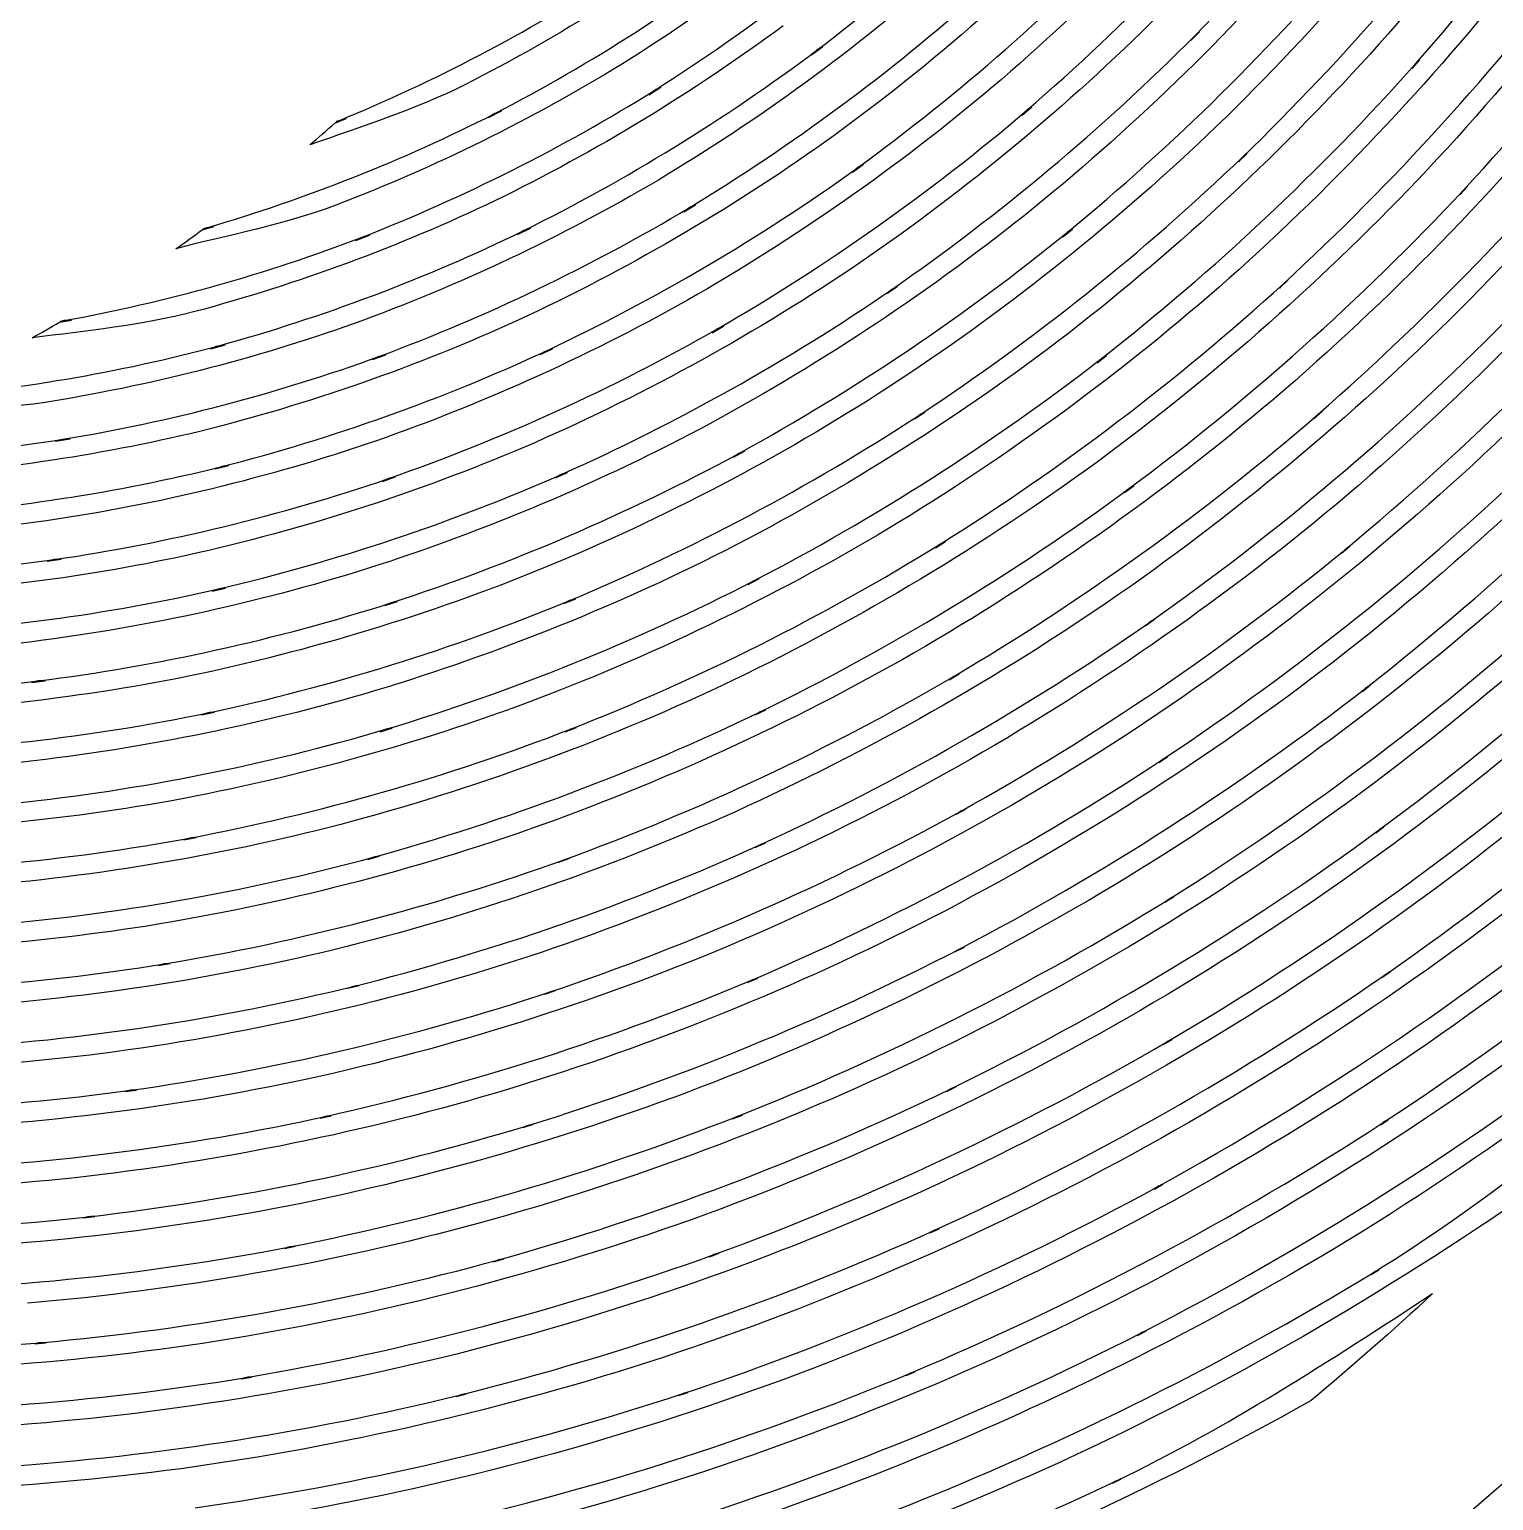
# Model space of a CAD drawing. Extents: x 1 to 151, y 102 to 252.
# Drawn here: x 93.34 to 125.44, y 120.5 to 152.77 of the extents above; entities that cross this region are included whole.
import ezdxf

# ---------------------------------------------------------------- set-up
doc = ezdxf.new("R2010")
doc.units = 0
doc.layers.add('Ebene_1', color=7, linetype='CONTINUOUS')

msp = doc.modelspace()

# ---------------------------------------------------------------- linework, layer by layer
at = {"layer": 'Ebene_1', "color": 7}
for p, q in [((118.81528, 152.53308), (119.00412, 152.72386)), ((118.90097, 152.63736), (118.90098, 152.63739)), ((110.49113, 152.20813), (110.72999, 152.38883)), ((110.60319, 152.31093), (110.60319, 152.31089)), ((123.6565, 151.91227), (123.82247, 152.09956)), ((123.73057, 152.01306), (123.7306, 152.01309)), ((106.92136, 151.33565), (107.18466, 151.50123)), ((107.04545, 151.43103), (107.04545, 151.43105)), ((115.10673, 150.88857), (115.31845, 151.07004)), ((100.03582, 150.71136), (100.28515, 150.81257)), ((103.40511, 150.83276), (103.69206, 150.98011)), ((103.54199, 150.92041), (103.54199, 150.92036)), ((115.20406, 150.98904), (115.20403, 150.989)), ((119.8506, 149.86492), (120.03711, 150.04484)), ((111.3857, 149.63574), (111.61875, 149.8048)), ((111.49622, 149.7327), (111.49622, 149.73264)), ((119.93668, 149.96454), (119.9367, 149.96452)), ((124.70704, 149.14359), (124.87223, 149.32079)), ((124.78153, 149.23979), (124.78144, 149.23979)), ((107.68644, 148.76667), (107.94276, 148.92139)), ((107.80898, 148.85699), (107.80898, 148.85707)), ((97.126027, 148.36926), (97.390484, 148.44526)), ((100.49493, 148.1393), (100.79584, 148.25602)), ((100.64073, 148.21262), (100.64073, 148.2126)), ((104.04453, 148.27195), (104.32411, 148.40922)), ((104.17754, 148.35372), (104.17754, 148.35375)), ((115.99892, 148.2196), (116.20715, 148.38983)), ((116.09469, 148.31423), (116.09472, 148.3142)), ((120.74869, 147.09589), (120.93327, 147.26495)), ((120.83357, 147.18935), (120.83359, 147.18929)), ((112.13913, 146.97211), (112.36791, 147.12993)), ((112.24616, 147.06163), (112.24616, 147.06171)), ((93.999476, 146.34668), (94.264709, 146.39398)), ((108.30646, 146.11442), (108.55696, 146.25867)), ((108.42667, 146.19937), (108.42667, 146.19932)), ((97.320298, 145.765), (97.631286, 145.8495)), ((97.473079, 145.8227), (97.473079, 145.8228)), ((100.8641, 145.52575), (101.1557, 145.63278)), ((101.00486, 145.59328), (101.00486, 145.59325)), ((104.53738, 145.63705), (104.80843, 145.76385)), ((104.66728, 145.71345), (104.66728, 145.71345)), ((116.74964, 145.45788), (116.95399, 145.61725)), ((116.84542, 145.54785), (116.84544, 145.54788)), ((112.74715, 144.22448), (112.97166, 144.37183)), ((112.85262, 144.30863), (112.85262, 144.30858)), ((121.50401, 144.23261), (121.68704, 144.39159)), ((121.58774, 144.32029), (121.58781, 144.32021)), ((93.914188, 143.73507), (94.232155, 143.78667)), ((94.072008, 143.77657), (94.072008, 143.77657)), ((108.7776, 143.3869), (109.02228, 143.52029)), ((108.89354, 143.46479), (108.89354, 143.4648)), ((97.413362, 143.12711), (97.715044, 143.20311)), ((97.560324, 143.17941), (97.560324, 143.17941)), ((101.07813, 142.85372), (101.3612, 142.95142)), ((104.87668, 142.9347), (105.14075, 143.05142)), ((105.0027, 143.00532), (105.0027, 143.0053)), ((101.21501, 142.91612), (101.21501, 142.91612)), ((117.35342, 142.6102), (117.55506, 142.75949)), ((117.44803, 142.69469), (117.44802, 142.6947)), ((113.20548, 141.3992), (113.42534, 141.53608)), ((113.30901, 141.47788), (113.30901, 141.4779)), ((122.11126, 141.28129), (122.29196, 141.43019)), ((122.19466, 141.36389), (122.19466, 141.36389)), ((93.731531, 141.10219), (94.03864, 141.14639)), ((93.883923, 141.13939), (93.883923, 141.13899)), ((109.09556, 140.5907), (109.33404, 140.71362)), ((97.347443, 140.4472), (97.639042, 140.5151)), ((97.491301, 140.4953), (97.491301, 140.4953)), ((109.20879, 140.66322), (109.20879, 140.6632)), ((101.13358, 140.1308), (101.40812, 140.2192)), ((101.2662, 140.1878), (101.2662, 140.1878)), ((105.06048, 140.17271), (105.31757, 140.27973)), ((105.18379, 140.23823), (105.18379, 140.23821)), ((117.80551, 139.68372), (118.00365, 139.82253)), ((117.89857, 139.76243), (117.89861, 139.76242)), ((93.385256, 138.44399), (93.682285, 138.48079)), ((93.532607, 138.47679), (93.532607, 138.47659)), ((113.50794, 138.50413), (113.72393, 138.63093)), ((113.60876, 138.57663), (113.60876, 138.57663)), ((122.56534, 138.24932), (122.74449, 138.38892)), ((122.64829, 138.32692), (122.64834, 138.32692)), ((97.117884, 137.73368), (97.400566, 137.79298)), ((109.25532, 137.73324), (109.48914, 137.84647)), ((109.36545, 137.79997), (109.36545, 137.79994)), ((97.256316, 137.77668), (97.256316, 137.77668)), ((101.02772, 137.36483), (101.2945, 137.44433)), ((101.15723, 137.41683), (101.15723, 137.41683)), ((105.08451, 137.35867), (105.33462, 137.45597)), ((105.20472, 137.41877), (105.20472, 137.41877)), ((118.10105, 136.68509), (118.2961, 136.81421)), ((118.19295, 136.75871), (118.19295, 136.75879)), ((113.65142, 135.5459), (113.86314, 135.66339)), ((113.75223, 135.61449), (113.75223, 135.6145)), ((122.86088, 135.14377), (123.03848, 135.27406)), ((122.94188, 135.21586), (122.94188, 135.21587)), ((96.72313, 134.99367), (96.996891, 135.04487)), ((96.857296, 135.03207), (96.857296, 135.03207)), ((109.25416, 134.82192), (109.48216, 134.92585)), ((109.3639, 134.88475), (109.3639, 134.88472)), ((100.75667, 134.56365), (101.01609, 134.63465)), ((100.88347, 134.61135), (100.88347, 134.61135)), ((104.94492, 134.50002), (105.18844, 134.58802)), ((105.06203, 134.55502), (105.06203, 134.55512)), ((118.23521, 133.62218), (118.42793, 133.74239)), ((118.32633, 133.69119), (118.32631, 133.69118)), ((113.63164, 132.5329), (113.83987, 132.64147)), ((113.73168, 132.59727), (113.73168, 132.5973)), ((96.161267, 132.23592), (96.425724, 132.27932)), ((96.292719, 132.27032), (96.292719, 132.27002)), ((122.99423, 131.97147), (123.1695, 132.09323)), ((123.0768, 132.04053), (123.07683, 132.04047)), ((100.31927, 131.73534), (100.57093, 131.79774)), ((100.44297, 131.77834), (100.44297, 131.77834)), ((104.63937, 131.60499), (104.87668, 131.68449)), ((104.75531, 131.65619), (104.75531, 131.65619)), ((109.08784, 131.8656), (109.3108, 131.9598)), ((109.19292, 131.9222), (109.19292, 131.9222)), ((118.2049, 130.50256), (118.39491, 130.61385)), ((118.29486, 130.56695), (118.2949, 130.56696)), ((95.429944, 129.46915), (95.687419, 129.50485)), ((95.556743, 129.49885), (95.556743, 129.49905)), ((113.44513, 129.47271), (113.64987, 129.57241)), ((113.54323, 129.53211), (113.54323, 129.53201)), ((99.712452, 128.88792), (99.957518, 128.94222)), ((99.833046, 128.92632), (99.833046, 128.92632)), ((104.16396, 128.68198), (104.39585, 128.75298)), ((108.75317, 128.8709), (108.97148, 128.957)), ((108.85903, 128.924), (108.85903, 128.924)), ((122.96049, 128.74053), (123.1342, 128.85415)), ((123.0431, 128.80565), (123.04309, 128.80573)), ((104.2768, 128.72818), (104.2768, 128.72818)), ((118.00563, 127.33379), (118.19292, 127.43655)), ((118.09442, 127.39355), (118.09443, 127.39349)), ((94.529548, 126.70093), (94.778106, 126.72923)), ((94.653247, 126.72623), (94.653247, 126.72653)), ((113.08875, 126.37326), (113.28922, 126.46396)), ((113.18453, 126.42746), (113.18455, 126.42756)), ((98.934952, 126.03053), (99.173041, 126.07673)), ((99.051282, 126.06433), (99.051282, 126.06423)), ((108.24791, 125.84706), (108.46118, 125.92426)), ((108.34989, 125.89516), (108.34989, 125.89516)), ((103.51873, 125.73887), (103.74479, 125.80167)), ((103.62963, 125.78077), (103.62963, 125.78077)), ((122.75656, 125.45931), (122.92795, 125.5644)), ((122.83795, 125.5198), (122.83796, 125.51981)), ((93.457381, 123.94047), (93.69857, 123.96137)), ((93.576037, 123.96175), (93.576037, 123.96177)), ((117.63454, 124.12427), (117.81873, 124.21887)), ((117.72333, 124.18047), (117.72334, 124.18047)), ((112.55986, 123.24286), (112.75645, 123.32546)), ((112.65486, 123.29326), (112.65486, 123.29326)), ((97.985315, 123.17116), (98.216811, 123.20996)), ((98.099705, 123.20096), (98.099705, 123.20136)), ((102.70054, 122.78452), (102.9204, 122.83922)), ((102.80834, 122.82212), (102.80834, 122.82212)), ((107.56932, 122.80197), (107.77833, 122.87137)), ((107.67092, 122.84617), (107.67092, 122.84617)), ((117.08853, 120.88211), (117.27, 120.96861)), ((117.1754, 120.93371), (117.17543, 120.93371))]:
    msp.add_line(p, q, dxfattribs=at)
for points in [[(128.67809, 160.22169), (126.99831, 157.46179), (125.07392, 154.85871), (122.92909, 152.44273)], [(123.73061, 152.01257), (125.90179, 154.47643), (127.84733, 157.12945), (129.54437, 159.9412)], [(118.90098, 152.63738), (121.02493, 154.79506), (122.95052, 157.139), (124.65348, 159.64197)], [(110.6032, 152.31082), (112.70849, 153.9127), (114.66348, 155.70221), (116.44411, 157.65849)], [(120.409, 157.60117), (118.61063, 155.39084), (116.61564, 153.34862), (114.44905, 151.49814)], [(130.17836, 157.62676), (128.35794, 154.80382), (126.2882, 152.14981), (123.99428, 149.6958)], [(115.20403, 150.98888), (117.39976, 152.88342), (119.41985, 154.9719), (121.23959, 157.22996)], [(125.26576, 157.45731), (123.44675, 154.9423), (121.40528, 152.59674), (119.16583, 150.44768)], [(124.78144, 149.23989), (127.10249, 151.74035), (129.19502, 154.44331), (131.03415, 157.31704)], [(119.9367, 149.9649), (122.20404, 152.15892), (124.26992, 154.55168), (126.10876, 157.11529)], [(112.23297, 156.49255), (110.41188, 154.82361), (108.44175, 153.32569), (106.34747, 152.01619)], [(107.04545, 151.43053), (109.17372, 152.78088), (111.1738, 154.3224), (113.0213, 156.03718)], [(116.9323, 155.63249), (115.04682, 153.66966), (112.98687, 151.883), (110.77808, 150.29257)], [(108.82025, 155.30017), (106.96185, 153.87127), (104.9759, 152.61766), (102.88744, 151.5532)], [(111.49622, 149.73271), (113.73691, 151.36463), (115.8251, 153.19522), (117.73497, 155.20407)], [(121.72973, 155.07721), (119.79754, 152.81387), (117.66494, 150.72989), (115.35836, 148.84931)], [(131.56035, 154.90931), (129.59207, 152.02842), (127.37059, 149.32972), (124.92181, 146.84457)], [(103.54198, 150.92049), (105.66817, 152.02377), (107.68828, 153.31968), (109.57716, 154.79311)], [(116.09472, 148.31471), (118.43249, 150.23832), (120.59199, 152.36784), (122.54752, 154.67871)], [(126.61131, 154.83524), (124.6516, 152.26522), (122.46519, 149.87662), (120.07862, 147.69765)], [(120.83359, 147.18929), (123.25003, 149.41279), (125.46265, 151.84802), (127.44421, 154.46687)], [(100.12539, 150.76527), (102.22511, 151.62855), (104.24047, 152.68366), (106.14583, 153.91819)], [(113.40598, 154.04847), (111.45764, 152.3326), (109.35682, 150.79879), (107.12961, 149.46469)], [(107.80896, 148.8576), (110.06975, 150.23084), (112.20104, 151.80614), (114.17645, 153.56545)], [(118.11265, 153.09262), (116.09373, 151.0832), (113.89692, 149.26113), (111.54934, 147.64763)], [(109.86722, 152.8464), (107.88224, 151.3768), (105.76647, 150.09335), (103.54703, 149.00985)], [(112.24616, 147.0617), (114.6278, 148.71633), (116.85519, 150.58186), (118.90098, 152.63738)], [(118.90098, 152.63739), (118.86938, 152.60529), (118.84698, 152.56509), (118.81528, 152.53308)], [(119.00412, 152.72386), (118.97252, 152.69186), (118.93272, 152.66926), (118.90097, 152.63736)], [(104.17755, 148.35368), (106.4357, 149.47435), (108.58634, 150.79841), (110.6032, 152.31082)], [(110.60319, 152.31089), (110.56279, 152.28009), (110.53169, 152.23879), (110.49113, 152.20813)], [(110.72999, 152.38883), (110.69029, 152.35883), (110.64299, 152.34073), (110.60319, 152.31093)], [(122.92909, 152.44273), (120.85683, 150.13146), (118.58075, 148.01215), (116.12846, 146.10859)], [(106.34747, 152.01619), (104.35068, 150.78998), (102.24518, 149.75113), (100.05753, 148.91097)], [(116.84545, 145.54736), (119.32946, 147.49215), (121.63375, 149.65556), (123.73061, 152.01257)], [(127.83238, 152.09801), (125.72658, 149.48054), (123.3907, 147.05744), (120.8526, 144.85649)], [(123.7306, 152.01309), (123.703, 151.98169), (123.6842, 151.94359), (123.6565, 151.91227)], [(123.82247, 152.09956), (123.79457, 152.06796), (123.75857, 152.04456), (123.73057, 152.01306)], [(121.58781, 144.32021), (124.15765, 146.56474), (126.52171, 149.03455), (128.65134, 151.70055)], [(102.88744, 151.5532), (101.79666, 151.00945), (100.63417, 150.64068), (99.485966, 150.23518)], [(100.64073, 148.21208), (102.86985, 149.08693), (105.01374, 150.16326), (107.04545, 151.43053)], [(107.04545, 151.43105), (107.00125, 151.40305), (106.96565, 151.36355), (106.92136, 151.33565)], [(107.18466, 151.50123), (107.14056, 151.47353), (107.08966, 151.45863), (107.04545, 151.43103)], [(114.44905, 151.49814), (112.36908, 149.74346), (110.13395, 148.18196), (107.77135, 146.83138)], [(115.31845, 151.07004), (115.28285, 151.03954), (115.23965, 151.01934), (115.20406, 150.98904)], [(97.225674, 148.41476), (99.403967, 149.0537), (101.51817, 149.89207), (103.54198, 150.92049)], [(99.485966, 150.23518), (99.669737, 150.39339), (99.855339, 150.54949), (100.03582, 150.71136)], [(100.12539, 150.76527), (100.10129, 150.75527), (100.07879, 150.74237), (100.05639, 150.72917)], [(100.05639, 150.72917), (100.06539, 150.73717), (100.07489, 150.74477), (100.08389, 150.75287)], [(100.08389, 150.75287), (100.09759, 150.75787), (100.11199, 150.75987), (100.12539, 150.76527)], [(100.28515, 150.81257), (100.23355, 150.79167), (100.17707, 150.78597), (100.12539, 150.76527)], [(103.54199, 150.92036), (103.49379, 150.89536), (103.45339, 150.85756), (103.40511, 150.83276)], [(103.69206, 150.98011), (103.64406, 150.95541), (103.59009, 150.94481), (103.54199, 150.92041)], [(108.42667, 146.1992), (110.82571, 147.58801), (113.0944, 149.19062), (115.20403, 150.98888)], [(115.20403, 150.989), (115.16863, 150.9585), (115.14213, 150.919), (115.10673, 150.88857)], [(119.16583, 150.44768), (117.00728, 148.39779), (114.66826, 146.54767), (112.17713, 144.91815)], [(110.77808, 150.29257), (108.66143, 148.79004), (106.41199, 147.48432), (104.05811, 146.3901)], [(120.03711, 150.04484), (120.00621, 150.01504), (119.96771, 149.99424), (119.93668, 149.96454)], [(104.66728, 145.71352), (107.06097, 146.84353), (109.34662, 148.18821), (111.49622, 149.73271)], [(111.49622, 149.73264), (111.45652, 149.70374), (111.42552, 149.66444), (111.3857, 149.63574)], [(111.61875, 149.8048), (111.58025, 149.777), (111.53475, 149.7604), (111.49622, 149.7327)], [(112.85262, 144.30896), (115.37894, 145.97787), (117.75004, 147.87056), (119.9367, 149.9649)], [(119.9367, 149.96452), (119.9051, 149.93392), (119.8823, 149.89542), (119.8506, 149.86492)], [(107.12961, 149.46469), (105.00235, 148.21138), (102.76479, 147.1562), (100.44493, 146.311)], [(123.99428, 149.6958), (121.77627, 147.34417), (119.35171, 145.1967), (116.74966, 143.27868)], [(117.44802, 142.6948), (120.08319, 144.65317), (122.53736, 146.84325), (124.78144, 149.23989)], [(128.92316, 149.25142), (126.66478, 146.5922), (124.17327, 144.14084), (121.47807, 141.92499)], [(124.78144, 149.23979), (124.75384, 149.20999), (124.73464, 149.17329), (124.70704, 149.14359)], [(124.87223, 149.32079), (124.84453, 149.29109), (124.80923, 149.26939), (124.78153, 149.23979)], [(100.05753, 148.91097), (98.919827, 148.48557), (97.723958, 148.26036), (96.548644, 147.95861)], [(103.54703, 149.00985), (101.43195, 147.99839), (99.228305, 147.18464), (96.963553, 146.5774)], [(101.00484, 145.59378), (103.36779, 146.47221), (105.64524, 147.56408), (107.80896, 148.8576)], [(107.80898, 148.85707), (107.76548, 148.83067), (107.72998, 148.79297), (107.68644, 148.76667)], [(107.94276, 148.92139), (107.90026, 148.89579), (107.85156, 148.88249), (107.80898, 148.85699)], [(115.35836, 148.84931), (113.14003, 147.0619), (110.76483, 145.47918), (108.26148, 144.11974)], [(122.19466, 141.36399), (124.92214, 143.62135), (127.4425, 146.11757), (129.72583, 148.82343)], [(97.390484, 148.44526), (97.336664, 148.42976), (97.279568, 148.42986), (97.225684, 148.41466)], [(94.09797, 146.38028), (96.33098, 146.78814), (98.520736, 147.40091), (100.64073, 148.21208)], [(96.548644, 147.95861), (96.74272, 148.09335), (96.934784, 148.23078), (97.126027, 148.36926)], [(97.225684, 148.41466), (97.197894, 148.40666), (97.171434, 148.39476), (97.145024, 148.38286)], [(97.145024, 148.38286), (97.155674, 148.39086), (97.166564, 148.39796), (97.177204, 148.40576)], [(97.177204, 148.40576), (97.193354, 148.40876), (97.209834, 148.40976), (97.225674, 148.41476)], [(97.473089, 145.82274), (99.780638, 146.45954), (102.0249, 147.30614), (104.17755, 148.35368)], [(100.64073, 148.2126), (100.58993, 148.1927), (100.54573, 148.159), (100.49493, 148.1393)], [(100.79584, 148.25602), (100.74564, 148.23652), (100.69099, 148.23182), (100.64073, 148.21262)], [(104.17754, 148.35375), (104.13084, 148.33055), (104.09134, 148.29495), (104.04453, 148.27195)], [(104.32411, 148.40922), (104.27711, 148.38612), (104.22461, 148.37672), (104.17754, 148.35372)], [(108.89354, 143.46531), (111.43525, 144.86168), (113.84526, 146.48455), (116.09472, 148.31471)], [(116.09472, 148.3142), (116.06002, 148.2856), (116.03372, 148.2481), (115.99892, 148.2196)], [(116.20715, 148.38983), (116.17215, 148.36113), (116.12985, 148.34273), (116.09469, 148.31423)], [(111.54934, 147.64763), (109.29658, 146.11965), (106.90995, 144.79966), (104.41834, 143.70328)], [(120.07862, 147.69765), (117.77611, 145.61601), (115.29099, 143.74618), (112.65331, 142.10956)], [(113.30901, 141.4779), (115.98324, 143.1527), (118.50159, 145.06369), (120.83359, 147.18929)], [(120.83359, 147.18929), (120.80259, 147.16069), (120.77979, 147.12429), (120.74869, 147.09589)], [(120.93327, 147.26495), (120.90247, 147.23675), (120.86447, 147.21745), (120.83357, 147.18935)], [(107.77135, 146.83138), (105.50906, 145.55832), (103.13518, 144.49466), (100.67951, 143.65248)], [(105.0027, 143.00529), (107.53502, 144.13602), (109.95921, 145.49309), (112.24616, 147.0617)], [(112.24616, 147.06171), (112.20786, 147.03511), (112.17746, 146.99861), (112.13913, 146.97211)], [(112.36791, 147.12993), (112.32951, 147.10343), (112.28461, 147.08803), (112.24616, 147.06163)], [(124.92181, 146.84457), (122.55333, 144.46085), (119.976, 142.29462), (117.22079, 140.37044)], [(96.963553, 146.5774), (95.79545, 146.27539), (94.593806, 146.15724), (93.398441, 146.00118)], [(93.398441, 146.00118), (93.601143, 146.11264), (93.799202, 146.2314), (93.999476, 146.34668)], [(100.44493, 146.311), (98.23581, 145.52639), (95.959779, 144.94738), (93.644304, 144.5804)], [(94.09797, 146.38078), (94.0719, 146.37578), (94.04674, 146.36778), (94.02158, 146.35948)], [(94.02158, 146.35948), (94.03191, 146.36548), (94.04227, 146.37138), (94.0526, 146.37728)], [(94.0526, 146.37728), (94.06766, 146.37928), (94.08299, 146.37817), (94.09797, 146.38028)], [(94.264709, 146.39398), (94.209689, 146.38398), (94.15303, 146.38998), (94.09797, 146.38078)], [(104.05811, 146.3901), (101.81101, 145.36578), (99.475041, 144.54986), (97.079109, 143.95184)], [(101.21501, 142.916), (103.71368, 143.78931), (106.12732, 144.88804), (108.42667, 146.1992)], [(108.42667, 146.19932), (108.38407, 146.17472), (108.34907, 146.13892), (108.30646, 146.11442)], [(108.55696, 146.25867), (108.51546, 146.23487), (108.46816, 146.22307), (108.42667, 146.19937)], [(117.89862, 139.76232), (120.68864, 141.72543), (123.29695, 143.93406), (125.69309, 146.36247)], [(129.8728, 146.29627), (127.45704, 143.60414), (124.80586, 141.13325), (121.95114, 138.91205)], [(97.631286, 145.8495), (97.579546, 145.8355), (97.524871, 145.8366), (97.473079, 145.8227)], [(116.12846, 146.10859), (113.76767, 144.29562), (111.24776, 142.69946), (108.6, 141.33946)], [(90.774831, 144.68464), (93.037883, 144.857), (95.279981, 145.23764), (97.473089, 145.82274)], [(94.071988, 143.7771), (96.433961, 144.16931), (98.754187, 144.77696), (101.00484, 145.59378)], [(97.473079, 145.8228), (97.420479, 145.8083), (97.372958, 145.7793), (97.320298, 145.765)], [(97.560324, 143.17947), (100.0016, 143.8061), (102.38049, 144.65386), (104.66728, 145.71352)], [(101.00486, 145.59325), (100.95596, 145.57505), (100.91306, 145.54375), (100.8641, 145.52575)], [(101.1557, 145.63278), (101.1068, 145.61478), (101.05383, 145.61098), (101.00486, 145.59328)], [(104.66728, 145.71345), (104.62178, 145.69195), (104.58298, 145.65845), (104.53738, 145.63705)], [(104.80843, 145.76385), (104.76313, 145.74265), (104.71273, 145.73445), (104.66728, 145.71345)], [(109.2088, 140.66268), (111.89594, 142.05846), (114.45182, 143.69271), (116.84545, 145.54736)], [(116.84544, 145.54788), (116.81084, 145.52078), (116.78434, 145.48488), (116.74964, 145.45788)], [(116.95399, 145.61725), (116.91999, 145.59075), (116.87939, 145.57425), (116.84542, 145.54785)], [(122.64835, 138.32692), (125.5375, 140.58873), (128.21927, 143.10368), (130.66152, 145.84219)], [(112.17713, 144.91815), (109.78351, 143.37189), (107.25537, 142.04558), (104.62269, 140.95519)], [(93.644304, 144.5804), (92.455318, 144.40277), (91.250988, 144.43616), (90.051271, 144.38071)], [(120.8526, 144.85649), (118.40124, 142.74971), (115.76559, 140.86767), (112.97748, 139.23235)], [(105.18379, 140.23859), (107.85778, 141.36183), (110.42405, 142.72362), (112.85262, 144.30896)], [(112.85262, 144.30858), (112.81502, 144.28378), (112.78482, 144.24918), (112.74715, 144.22448)], [(112.97166, 144.37183), (112.93406, 144.34713), (112.89036, 144.33323), (112.85262, 144.30863)], [(113.60876, 138.57663), (116.4347, 140.24871), (119.10514, 142.17092), (121.58781, 144.32021)], [(121.58781, 144.32021), (121.55731, 144.29361), (121.53461, 144.25911), (121.50401, 144.23261)], [(121.68704, 144.39159), (121.65624, 144.36479), (121.61864, 144.34699), (121.58774, 144.32029)], [(97.079109, 143.95184), (94.800537, 143.40251), (92.476631, 143.06518), (90.136172, 142.9421)], [(108.26148, 144.11974), (105.86108, 142.8354), (103.3493, 141.77242), (100.75628, 140.94239)], [(87.291138, 143.34629), (89.560157, 143.28099), (91.829636, 143.42469), (94.071988, 143.7771)], [(100.67951, 143.65248), (98.33801, 142.86894), (95.929611, 142.30198), (93.484526, 141.95756)], [(94.072008, 143.77657), (94.018228, 143.76757), (93.968011, 143.74377), (93.914188, 143.73507)], [(94.232155, 143.78667), (94.179225, 143.77767), (94.124966, 143.78467), (94.072008, 143.77657)], [(104.41834, 143.70328), (102.03631, 142.67406), (99.565478, 141.86455), (97.036455, 141.28401)], [(125.70742, 143.89832), (123.18325, 141.48978), (120.44889, 139.31186), (117.53682, 137.39007)], [(101.2662, 140.18831), (103.90258, 141.04787), (106.45538, 142.1446), (108.89354, 143.46531)], [(108.89354, 143.4648), (108.85264, 143.4423), (108.81854, 143.4092), (108.7776, 143.3869)], [(116.74966, 143.27868), (114.24308, 141.44975), (111.57756, 139.8504), (108.78419, 138.4987)], [(109.02228, 143.52029), (108.98118, 143.49789), (108.93468, 143.48709), (108.89354, 143.46479)], [(118.19289, 136.75879), (121.14136, 138.71885), (123.90925, 140.93784), (126.46276, 143.39035)], [(90.474692, 142.09761), (92.864853, 142.24062), (95.236451, 142.60226), (97.560324, 143.17947)], [(97.560324, 143.17941), (97.509844, 143.16641), (97.463894, 143.13981), (97.413362, 143.12711)], [(97.491301, 140.49528), (100.06625, 141.1026), (102.58006, 141.94233), (105.0027, 143.00529)], [(97.715044, 143.20311), (97.664344, 143.19031), (97.61107, 143.19211), (97.560324, 143.17941)], [(101.3612, 142.95142), (101.3137, 142.93502), (101.2626, 142.93242), (101.21501, 142.91612)], [(105.0027, 143.0053), (104.9586, 142.9856), (104.9208, 142.9543), (104.87668, 142.9347)], [(105.14075, 143.05142), (105.09625, 143.03172), (105.04725, 143.02482), (105.0027, 143.00532)], [(130.68124, 143.24649), (128.10258, 140.52783), (125.2866, 138.04429), (122.26712, 135.82544)], [(93.883923, 141.13887), (96.376839, 141.50686), (98.830459, 142.10124), (101.21501, 142.916)], [(101.21501, 142.91612), (101.16761, 142.89952), (101.12561, 142.87012), (101.07813, 142.85372)], [(109.36545, 137.80004), (112.20093, 139.1864), (114.9061, 140.8242), (117.44802, 142.6948)], [(117.44802, 142.6947), (117.41402, 142.6694), (117.38752, 142.6354), (117.35342, 142.6102)], [(117.55506, 142.75949), (117.52146, 142.73469), (117.48166, 142.71949), (117.44803, 142.69469)], [(122.94191, 135.21588), (125.9972, 137.47408), (128.84534, 139.9996), (131.45219, 142.76335)], [(112.65331, 142.10956), (110.11648, 140.5539), (107.4447, 139.23091), (104.67, 138.15552)], [(93.484526, 141.95756), (91.161447, 141.64953), (88.815207, 141.55668), (86.474893, 141.67876)], [(121.47807, 141.92499), (118.87365, 139.80179), (116.08432, 137.91685), (113.14383, 136.29153)], [(108.6, 141.33946), (106.05833, 140.05226), (103.40579, 138.99814), (100.67408, 138.18887)], [(105.20472, 137.41877), (108.02262, 138.52585), (110.7348, 139.88393), (113.30901, 141.4779)], [(113.30901, 141.4779), (113.27221, 141.4548), (113.24231, 141.4221), (113.20548, 141.3992)], [(113.42534, 141.53608), (113.38844, 141.51308), (113.34594, 141.50078), (113.30901, 141.47788)], [(113.75223, 135.6146), (116.73229, 137.27554), (119.55774, 139.19955), (122.19466, 141.36399)], [(122.19466, 141.36389), (122.16446, 141.33889), (122.14156, 141.30619), (122.11126, 141.28129)], [(122.29196, 141.43019), (122.26156, 141.40519), (122.22506, 141.38879), (122.19466, 141.36389)], [(86.723062, 140.80345), (89.11556, 140.69592), (91.512233, 140.80745), (93.883923, 141.13887)], [(97.036455, 141.28401), (94.624723, 140.74902), (92.169841, 140.43675), (89.701101, 140.34989)], [(93.883923, 141.13899), (93.832113, 141.13099), (93.783377, 141.10959), (93.731531, 141.10219)], [(94.03864, 141.14639), (93.98742, 141.13939), (93.935168, 141.14613), (93.883923, 141.13939)], [(100.75628, 140.94239), (98.279493, 140.16793), (95.737638, 139.62114), (93.161516, 139.30835)], [(104.62269, 140.95519), (102.10275, 139.92948), (99.495058, 139.13524), (96.831327, 138.5809)], [(109.33404, 140.71362), (109.29394, 140.69292), (109.24894, 140.68382), (109.20879, 140.66322)], [(126.34568, 140.8629), (123.66163, 138.43748), (120.76667, 136.257), (117.69503, 134.34612)], [(90.012086, 139.49407), (92.530557, 139.59925), (95.033769, 139.93413), (97.491301, 140.49528)], [(97.491301, 140.4953), (97.441981, 140.4837), (97.396801, 140.4587), (97.347443, 140.4472)], [(97.639042, 140.5151), (97.590532, 140.5038), (97.539842, 140.5061), (97.491301, 140.4953)], [(101.15724, 137.41631), (103.93344, 138.25387), (106.62803, 139.34031), (109.2088, 140.66268)], [(117.22079, 140.37044), (114.56309, 138.53209), (111.74593, 136.93664), (108.80319, 135.60209)], [(109.20879, 140.6632), (109.16889, 140.6425), (109.13549, 140.6113), (109.09556, 140.5907)], [(93.532607, 138.4771), (96.157169, 138.81202), (98.745492, 139.38438), (101.2662, 140.18831)], [(97.256316, 137.77706), (99.967975, 138.35654), (102.62085, 139.17993), (105.18379, 140.23859)], [(101.2662, 140.1878), (101.2204, 140.1729), (101.1795, 140.1456), (101.13358, 140.1308)], [(101.40812, 140.2192), (101.36192, 140.2043), (101.31242, 140.2025), (101.2662, 140.1878)], [(105.18379, 140.23821), (105.14079, 140.22011), (105.10349, 140.19061), (105.06048, 140.17271)], [(105.31757, 140.27973), (105.27437, 140.26173), (105.22707, 140.25613), (105.18379, 140.23823)], [(118.32626, 133.69115), (121.43603, 135.63875), (124.36559, 137.85937), (127.08083, 140.32736)], [(131.33729, 140.10055), (128.59174, 137.3648), (125.60817, 134.87935), (122.42179, 132.67252)], [(109.36391, 134.88462), (112.34881, 136.25233), (115.20533, 137.88432), (117.89862, 139.76232)], [(117.89861, 139.76242), (117.86531, 139.73902), (117.83891, 139.70702), (117.80551, 139.68372)], [(118.00365, 139.82253), (117.97055, 139.79933), (117.93175, 139.78553), (117.89857, 139.76243)], [(123.07678, 132.04037), (126.29926, 134.28497), (129.31558, 136.81171), (132.09038, 139.59093)], [(112.97748, 139.23235), (110.29285, 137.67466), (107.47404, 136.3626), (104.55406, 135.31049)], [(121.95114, 138.91205), (119.18985, 136.78098), (116.24329, 134.90105), (113.14732, 133.2945)], [(85.992515, 138.26344), (88.50734, 138.10506), (91.030741, 138.17604), (93.532607, 138.4771)], [(96.831327, 138.5809), (94.286252, 138.06917), (91.700345, 137.79071), (89.104717, 137.74876)], [(93.532607, 138.47659), (93.482607, 138.47059), (93.435287, 138.45019), (93.385256, 138.44399)], [(93.682285, 138.48079), (93.632635, 138.47479), (93.582271, 138.48279), (93.532607, 138.47679)], [(108.78419, 138.4987), (106.09722, 137.21564), (103.29968, 136.17897), (100.42591, 135.3989)], [(105.06203, 134.55512), (108.02574, 135.63687), (110.88607, 136.98271), (113.60876, 138.57663)], [(113.60876, 138.57663), (113.57306, 138.55553), (113.54366, 138.52513), (113.50794, 138.50413)], [(113.72393, 138.63093), (113.68733, 138.60933), (113.64543, 138.59813), (113.60876, 138.57663)], [(100.67408, 138.18887), (98.060498, 137.43205), (95.384118, 136.91459), (92.676811, 136.64169)], [(104.67, 138.15552), (102.00846, 137.14102), (99.260678, 136.37001), (96.460236, 135.85065)], [(113.73169, 132.5973), (116.86842, 134.2381), (119.85281, 136.15511), (122.64835, 138.32692)], [(122.64834, 138.32692), (122.61844, 138.30352), (122.59524, 138.27272), (122.56534, 138.24932)], [(122.74449, 138.38892), (122.71439, 138.36542), (122.67849, 138.35032), (122.64829, 138.32692)], [(97.400566, 137.79298), (97.353106, 137.78298), (97.303806, 137.78698), (97.256316, 137.77668)], [(100.88347, 134.61145), (103.80082, 135.41761), (106.63951, 136.48452), (109.36545, 137.80004)], [(109.36545, 137.79994), (109.32685, 137.78104), (109.29405, 137.75204), (109.25532, 137.73324)], [(109.48914, 137.84647), (109.44944, 137.82717), (109.40524, 137.81917), (109.36545, 137.79997)], [(89.384297, 136.88326), (92.030116, 136.94196), (94.664697, 137.24093), (97.256316, 137.77706)], [(97.256316, 137.77668), (97.208956, 137.76658), (97.165276, 137.74358), (97.117884, 137.73368)], [(126.82845, 137.74294), (123.9802, 135.30915), (120.92073, 133.134), (117.68611, 131.24322)], [(93.017277, 135.797), (95.773951, 136.09001), (98.498338, 136.63152), (101.15724, 137.41631)], [(96.857296, 135.03207), (99.706115, 135.57475), (102.49966, 136.37311), (105.20472, 137.41877)], [(101.15723, 137.41683), (101.11263, 137.40333), (101.07243, 137.37823), (101.02772, 137.36483)], [(101.2945, 137.44433), (101.2497, 137.43093), (101.2021, 137.43003), (101.15723, 137.41683)], [(105.20472, 137.41877), (105.16292, 137.40237), (105.12632, 137.37497), (105.08451, 137.35867)], [(105.33462, 137.45597), (105.29252, 137.43957), (105.24682, 137.43497), (105.20472, 137.41877)], [(117.53682, 137.39007), (114.72489, 135.55114), (111.75396, 133.96832), (108.65933, 132.65934)], [(118.2948, 130.56696), (121.56828, 132.49307), (124.66364, 134.70656), (127.54455, 137.18184)], [(118.2961, 136.81421), (118.2635, 136.79261), (118.2256, 136.78031), (118.19295, 136.75871)], [(131.83723, 136.86969), (128.92076, 134.12548), (125.76605, 131.6459), (122.41066, 129.46028)], [(109.19286, 131.9222), (112.33135, 133.26271), (115.34329, 134.88115), (118.19289, 136.75879)], [(118.19295, 136.75879), (118.16015, 136.73699), (118.13385, 136.70679), (118.10105, 136.68509)], [(113.14383, 136.29153), (110.30735, 134.74018), (107.33742, 133.44702), (104.26982, 132.42707)], [(123.04309, 128.80573), (126.43658, 131.02826), (129.62601, 133.54771), (132.57358, 136.33458)], [(96.460236, 135.85065), (93.78043, 135.37078), (91.063012, 135.1359), (88.340432, 135.14763)], [(108.80319, 135.60209), (105.97041, 134.33356), (103.02908, 133.32279), (100.01488, 132.5814)], [(104.75531, 131.65629), (107.86644, 132.70448), (110.87773, 134.0288), (113.75223, 135.6146)], [(122.26712, 135.82544), (119.34428, 133.694), (116.23712, 131.82809), (112.98247, 130.24899)], [(113.75223, 135.6145), (113.71663, 135.5947), (113.68703, 135.5656), (113.65142, 135.5459)], [(113.86314, 135.66339), (113.82774, 135.64379), (113.78764, 135.63409), (113.75223, 135.61449)], [(100.42591, 135.3989), (97.673311, 134.6686), (94.860831, 134.18901), (92.021874, 133.96533)], [(104.55406, 135.31049), (101.74926, 134.31647), (98.86099, 133.57756), (95.923569, 133.10217)], [(113.54326, 129.53202), (116.83896, 131.14359), (119.98412, 133.04577), (122.94191, 135.21588)], [(122.94188, 135.21587), (122.91278, 135.19437), (122.88998, 135.16527), (122.86088, 135.14377)], [(123.03848, 135.27406), (123.00818, 135.25176), (122.97228, 135.23816), (122.94188, 135.21586)], [(88.59247, 134.27244), (91.364742, 134.27544), (94.130946, 134.52941), (96.857296, 135.03207)], [(96.857296, 135.03207), (96.811506, 135.02307), (96.768946, 135.00227), (96.72313, 134.99367)], [(96.996891, 135.04487), (96.950871, 135.03587), (96.903351, 135.04087), (96.857296, 135.03207)], [(100.44298, 131.77824), (103.50375, 132.54466), (106.48942, 133.58377), (109.36391, 134.88462)], [(109.3639, 134.88472), (109.3255, 134.86712), (109.2926, 134.83942), (109.25416, 134.82192)], [(109.48216, 134.92585), (109.44416, 134.90855), (109.40196, 134.90195), (109.3639, 134.88475)], [(92.332861, 133.11002), (95.222585, 133.35211), (98.084167, 133.85425), (100.88347, 134.61145)], [(100.88347, 134.61135), (100.83987, 134.59935), (100.80027, 134.57555), (100.75667, 134.56365)], [(101.01609, 134.63465), (100.97269, 134.62275), (100.92689, 134.62315), (100.88347, 134.61135)], [(105.18844, 134.58802), (105.14744, 134.57312), (105.10304, 134.56982), (105.06203, 134.55502)], [(96.292717, 132.27002), (99.278764, 132.76716), (102.21341, 133.53168), (105.06203, 134.55512)], [(105.06203, 134.55512), (105.02143, 134.54032), (104.98553, 134.51482), (104.94492, 134.50002)], [(117.69503, 134.34612), (114.72526, 132.51496), (111.59814, 130.95302), (108.35028, 129.67859)], [(127.15374, 134.54727), (124.13718, 132.11326), (120.90991, 129.95277), (117.51041, 128.09098)], [(118.09445, 127.39349), (121.53441, 129.28933), (124.7989, 131.48743), (127.84946, 133.96146)], [(108.85897, 128.92397), (112.15041, 130.22796), (115.3188, 131.82336), (118.32626, 133.69115)], [(118.32631, 133.69118), (118.29391, 133.67088), (118.26761, 133.64238), (118.23521, 133.62218)], [(118.42793, 133.74239), (118.39573, 133.72229), (118.35863, 133.71129), (118.32633, 133.69119)], [(113.14732, 133.2945), (110.15795, 131.75908), (107.03727, 130.49516), (103.82234, 129.5165)], [(95.923569, 133.10217), (93.107983, 132.663), (90.258844, 132.4797), (87.409795, 132.55426)], [(131.73447, 133.23207), (128.76075, 130.63428), (125.60026, 128.25623), (122.23034, 126.19684)], [(108.65933, 132.65934), (105.6774, 131.41367), (102.58976, 130.43828), (99.433229, 129.74451)], [(122.42179, 132.67252), (119.33508, 130.55013), (116.06579, 128.70727), (112.65205, 127.16509)], [(113.83987, 132.64147), (113.80527, 132.62347), (113.76637, 132.61517), (113.73168, 132.59727)], [(100.01488, 132.5814), (97.121905, 131.88619), (94.172801, 131.45355), (91.202139, 131.28781)], [(104.26982, 132.42707), (101.3209, 131.46221), (98.291704, 130.76496), (95.217836, 130.34283)], [(104.27681, 128.72818), (107.53762, 129.73343), (110.70181, 131.02801), (113.73169, 132.5973)], [(113.73168, 132.5973), (113.69648, 132.5789), (113.66688, 132.5513), (113.63164, 132.5329)], [(87.631596, 131.67093), (90.530975, 131.60963), (93.429489, 131.80941), (96.292717, 132.27002)], [(96.292719, 132.27002), (96.247969, 132.26302), (96.206039, 132.24322), (96.161267, 132.23592)], [(96.425724, 132.27932), (96.381774, 132.27232), (96.336694, 132.27732), (96.292719, 132.27032)], [(113.1845, 126.42746), (116.64193, 128.00114), (119.95246, 129.87947), (123.07678, 132.04037)], [(123.07683, 132.04047), (123.04733, 132.01997), (123.02373, 131.99197), (122.99423, 131.97147)], [(123.1695, 132.09323), (123.1402, 132.07293), (123.1061, 132.06073), (123.0768, 132.04053)], [(91.481731, 130.42183), (94.503455, 130.60396), (97.502494, 131.05776), (100.44298, 131.77824)], [(95.556747, 129.49915), (98.681465, 129.9414), (101.75997, 130.66291), (104.75531, 131.65629)], [(99.832986, 128.92632), (103.03623, 129.64326), (106.16875, 130.64599), (109.19286, 131.9222)], [(100.44297, 131.77834), (100.40057, 131.76774), (100.36177, 131.74584), (100.31927, 131.73534)], [(100.57093, 131.79774), (100.52893, 131.78734), (100.48493, 131.78874), (100.44297, 131.77834)], [(104.75531, 131.65619), (104.71521, 131.64269), (104.67951, 131.61839), (104.63937, 131.60499)], [(104.87668, 131.68449), (104.83718, 131.67129), (104.79478, 131.66929), (104.75531, 131.65619)], [(109.19292, 131.9222), (109.15622, 131.9065), (109.12452, 131.8812), (109.08784, 131.8656)], [(109.3108, 131.9598), (109.2728, 131.9436), (109.231, 131.9383), (109.19292, 131.9222)], [(117.68611, 131.24322), (114.55603, 129.42865), (111.27074, 127.89764), (107.86829, 126.6672)], [(127.31432, 131.28238), (124.12629, 128.85727), (120.72903, 126.72043), (117.16263, 124.89706)], [(108.34979, 125.89516), (111.79734, 127.15377), (115.12526, 128.71696), (118.2948, 130.56696)], [(117.72335, 124.18047), (121.33069, 126.03621), (124.76616, 128.20869), (127.98904, 130.67243)], [(118.2949, 130.56696), (118.2631, 130.54826), (118.2368, 130.52126), (118.2049, 130.50256)], [(118.39491, 130.61385), (118.36311, 130.59515), (118.32671, 130.58555), (118.29486, 130.56695)], [(122.83798, 125.51981), (125.1552, 126.94324), (127.25215, 128.67752), (129.37105, 130.37928)], [(95.217836, 130.34283), (92.266369, 129.95331), (89.286521, 129.83121), (86.313196, 129.97717)], [(112.98247, 130.24899), (109.83811, 128.73837), (106.56485, 127.51211), (103.20187, 126.58422)], [(99.433229, 129.74451), (96.398277, 129.09287), (93.311107, 128.71596), (90.208684, 128.61766)], [(86.502429, 129.08696), (89.527095, 128.95227), (92.557082, 129.08996), (95.556747, 129.49915)], [(103.82234, 129.5165), (100.72682, 128.58934), (97.554637, 127.94235), (94.343038, 127.58233)], [(95.556743, 129.49905), (95.513663, 129.49305), (95.473043, 129.47515), (95.429944, 129.46915)], [(95.687419, 129.50485), (95.644139, 129.49885), (95.600029, 129.50493), (95.556743, 129.49885)], [(108.35028, 129.67859), (105.21671, 128.46401), (101.98047, 127.53308), (98.680574, 126.89598)], [(103.62966, 125.78078), (107.03925, 126.73356), (110.35693, 127.98885), (113.54326, 129.53202)], [(122.41066, 129.46028), (119.1561, 127.35495), (115.72083, 125.54364), (112.14496, 124.04746)], [(113.54323, 129.53201), (113.50883, 129.51521), (113.47953, 129.48941), (113.44513, 129.47271)], [(113.64987, 129.57241), (113.61567, 129.55571), (113.57747, 129.54871), (113.54323, 129.53211)], [(90.462253, 127.74286), (93.615131, 127.8562), (96.751057, 128.25173), (99.832986, 128.92632)], [(99.051223, 126.0642), (102.39948, 126.72306), (105.68161, 127.67992), (108.85897, 128.92397)], [(99.833046, 128.92632), (99.791796, 128.91732), (99.753726, 128.89712), (99.712452, 128.88792)], [(99.957518, 128.94222), (99.916588, 128.93322), (99.873988, 128.93522), (99.833046, 128.92632)], [(104.39585, 128.75298), (104.35705, 128.74108), (104.31565, 128.73998), (104.2768, 128.72818)], [(108.85903, 128.924), (108.82223, 128.9094), (108.78993, 128.8854), (108.75317, 128.8709)], [(108.97148, 128.957), (108.93508, 128.9426), (108.89548, 128.9383), (108.85903, 128.924)], [(112.65486, 123.29326), (116.27417, 124.8192), (119.75078, 126.6638), (123.04309, 128.80573)], [(123.04309, 128.80573), (123.01369, 128.78653), (122.98989, 128.75983), (122.96049, 128.74053)], [(123.1342, 128.85415), (123.1053, 128.83535), (123.072, 128.82445), (123.0431, 128.80565)], [(94.653262, 126.72653), (97.914653, 127.10479), (101.13508, 127.77466), (104.27681, 128.72818)], [(104.2768, 128.72818), (104.2379, 128.71618), (104.2029, 128.69398), (104.16396, 128.68198)], [(117.51041, 128.09098), (114.21805, 126.30225), (110.77234, 124.81107), (107.21524, 123.634)], [(94.343038, 127.58233), (91.256543, 127.2514), (88.147326, 127.19898), (85.051408, 127.42528)], [(126.91921, 127.72697), (123.66482, 125.42904), (120.2395, 123.38096), (116.64111, 121.67007)], [(112.65205, 127.16509), (109.34904, 125.68736), (105.92094, 124.50766), (102.40807, 123.63953)], [(107.67094, 122.84617), (111.27361, 124.0497), (114.76183, 125.57121), (118.09445, 127.39349)], [(118.09443, 127.39349), (118.06313, 127.37619), (118.03693, 127.35099), (118.00563, 127.33379)], [(118.19292, 127.43655), (118.16142, 127.41925), (118.12592, 127.41075), (118.09442, 127.39355)], [(98.680574, 126.89598), (95.505044, 126.29762), (92.282744, 125.98581), (89.05159, 125.96341)], [(85.210017, 126.52877), (88.357552, 126.31189), (91.51757, 126.37777), (94.653262, 126.72653)], [(103.20187, 126.58422), (99.95881, 125.70395), (96.643942, 125.11676), (93.296021, 124.82803)], [(94.653247, 126.72653), (94.611337, 126.72153), (94.571477, 126.70573), (94.529548, 126.70093)], [(94.778106, 126.72923), (94.736656, 126.72423), (94.694706, 126.73123), (94.653247, 126.72623)], [(107.86829, 126.6672), (104.58304, 125.49366), (101.19977, 124.61601), (97.758472, 124.04475)], [(102.80829, 122.82202), (106.36719, 123.71321), (109.83973, 124.9194), (113.1845, 126.42746)], [(122.23034, 126.19684), (118.80625, 124.11818), (115.20395, 122.34838), (111.46637, 120.90773)], [(113.18455, 126.42756), (113.15105, 126.41236), (113.12225, 126.38846), (113.08875, 126.37326)], [(113.28922, 126.46396), (113.25552, 126.44866), (113.21832, 126.44276), (113.18453, 126.42746)], [(89.270235, 125.08005), (92.553433, 125.11525), (95.826886, 125.44429), (99.051223, 126.0642)], [(98.099596, 123.20136), (101.58986, 123.79242), (105.02014, 124.69372), (108.34979, 125.89516)], [(99.051282, 126.06423), (99.011582, 126.05623), (98.974662, 126.03823), (98.934952, 126.03053)], [(99.173041, 126.07673), (99.132911, 126.06873), (99.091431, 126.07173), (99.051282, 126.06433)], [(108.34989, 125.89516), (108.31449, 125.88226), (108.28329, 125.85996), (108.24791, 125.84706)], [(108.46118, 125.92426), (108.42508, 125.91116), (108.38608, 125.90816), (108.34989, 125.89516)], [(93.576065, 123.96178), (96.974817, 124.26706), (100.33934, 124.87559), (103.62966, 125.78078)], [(103.62963, 125.78077), (103.59153, 125.77017), (103.55693, 125.74947), (103.51873, 125.73887)], [(103.74479, 125.80167), (103.70709, 125.79117), (103.66729, 125.79107), (103.62963, 125.78077)], [(122.92795, 125.5644), (122.89935, 125.5469), (122.86665, 125.5373), (122.83795, 125.5198)], [(111.94915, 120.13607), (115.73112, 121.60471), (119.37506, 123.40625), (122.83798, 125.51981)], [(122.83796, 125.51981), (122.80906, 125.50211), (122.78546, 125.47701), (122.75656, 125.45931)], [(117.16263, 124.89706), (113.70663, 123.14394), (110.10117, 121.70194), (106.38974, 120.58782)], [(117.17543, 120.93372), (119.60235, 122.09454), (121.85169, 123.57281), (124.10557, 125.03899)], [(124.10557, 125.03899), (123.237584, 124.234365), (122.349579, 123.45161), (121.44239, 122.69146)], [(83.74738, 124.00558), (87.015619, 123.69764), (90.305177, 123.68232), (93.576065, 123.96178)], [(97.758472, 124.04475), (94.441573, 123.50829), (91.083905, 123.27099), (87.724272, 123.33359)], [(93.576037, 123.96177), (93.535927, 123.95777), (93.497497, 123.94397), (93.457381, 123.94047)], [(93.69857, 123.96137), (93.6578, 123.95737), (93.61682, 123.96537), (93.576037, 123.96175)], [(112.14496, 124.04746), (108.68392, 122.61306), (105.10258, 121.49002), (101.44225, 120.69135)], [(105.15316, 108.08703), (114.074568, 111.819252), (122.189958, 117.241668), (129.05229, 124.05558)], [(106.81629, 119.78437), (110.57526, 120.92358), (114.22529, 122.39448), (117.72335, 124.18047)], [(117.72334, 124.18047), (117.69214, 124.16437), (117.66574, 124.14027), (117.63454, 124.12427)], [(117.81873, 124.21887), (117.78813, 124.20317), (117.75393, 124.19607), (117.72333, 124.18047)], [(102.40807, 123.63953), (99.018031, 122.81567), (95.561709, 122.29674), (92.079159, 122.08847)], [(107.21524, 123.634), (103.77776, 122.51026), (100.24703, 121.6957), (96.664533, 121.19961)], [(101.81333, 119.86037), (105.52188, 120.68068), (109.15021, 121.82922), (112.65486, 123.29326)], [(112.65486, 123.29326), (112.62176, 123.27926), (112.59296, 123.25676), (112.55986, 123.24286)], [(112.75645, 123.32546), (112.72365, 123.31166), (112.68775, 123.30696), (112.65486, 123.29326)], [(87.914169, 122.44328), (91.325316, 122.39188), (94.733666, 122.64538), (98.099596, 123.20136)], [(98.099705, 123.20136), (98.060735, 123.19436), (98.024295, 123.17766), (97.985315, 123.17116)], [(98.216811, 123.20996), (98.178131, 123.20396), (98.138401, 123.20796), (98.099705, 123.20096)], [(92.330481, 121.21357), (95.864202, 121.43663), (99.370634, 121.97494), (102.80829, 122.82202)], [(96.973656, 120.3443), (100.60673, 120.85867), (104.18675, 121.69582), (107.67094, 122.84617)], [(102.80834, 122.82212), (102.77134, 122.81312), (102.73754, 122.79372), (102.70054, 122.78452)], [(102.9204, 122.83922), (102.8837, 122.83022), (102.8451, 122.83122), (102.80834, 122.82212)], [(107.67092, 122.84617), (107.63582, 122.83447), (107.60442, 122.81367), (107.56932, 122.80197)], [(107.77833, 122.87137), (107.74333, 122.85977), (107.70593, 122.85767), (107.67092, 122.84617)], [(121.44239, 122.69146), (117.97241, 120.75148), (114.36012, 119.07538), (110.61056, 117.75288)], [(116.64111, 121.67007), (113.01888, 119.96118), (109.25202, 118.57769), (105.38506, 117.53572)], [(96.664533, 121.19961), (93.205989, 120.73439), (89.713151, 120.57982), (86.227057, 120.73662)], [(101.44225, 120.69135), (97.905017, 119.93295), (94.307733, 119.49208), (90.691847, 119.37334)], [(111.46637, 120.90773), (107.8461, 119.52533), (104.10999, 118.46826), (100.30222, 117.74822)], [(105.78211, 116.71755), (109.69728, 117.7828), (113.50993, 119.19362), (117.17543, 120.93372)], [(117.17543, 120.93371), (117.14503, 120.91911), (117.11903, 120.89661), (117.08853, 120.88211)], [(117.27, 120.96861), (117.2396, 120.95411), (117.2058, 120.94811), (117.1754, 120.93371)], [(106.38974, 120.58782), (102.79773, 119.52285), (99.118532, 118.78043), (95.39504, 118.36864)]]:
    msp.add_open_spline(points, degree=3, dxfattribs=at)

doc.saveas('drawing.dxf')
